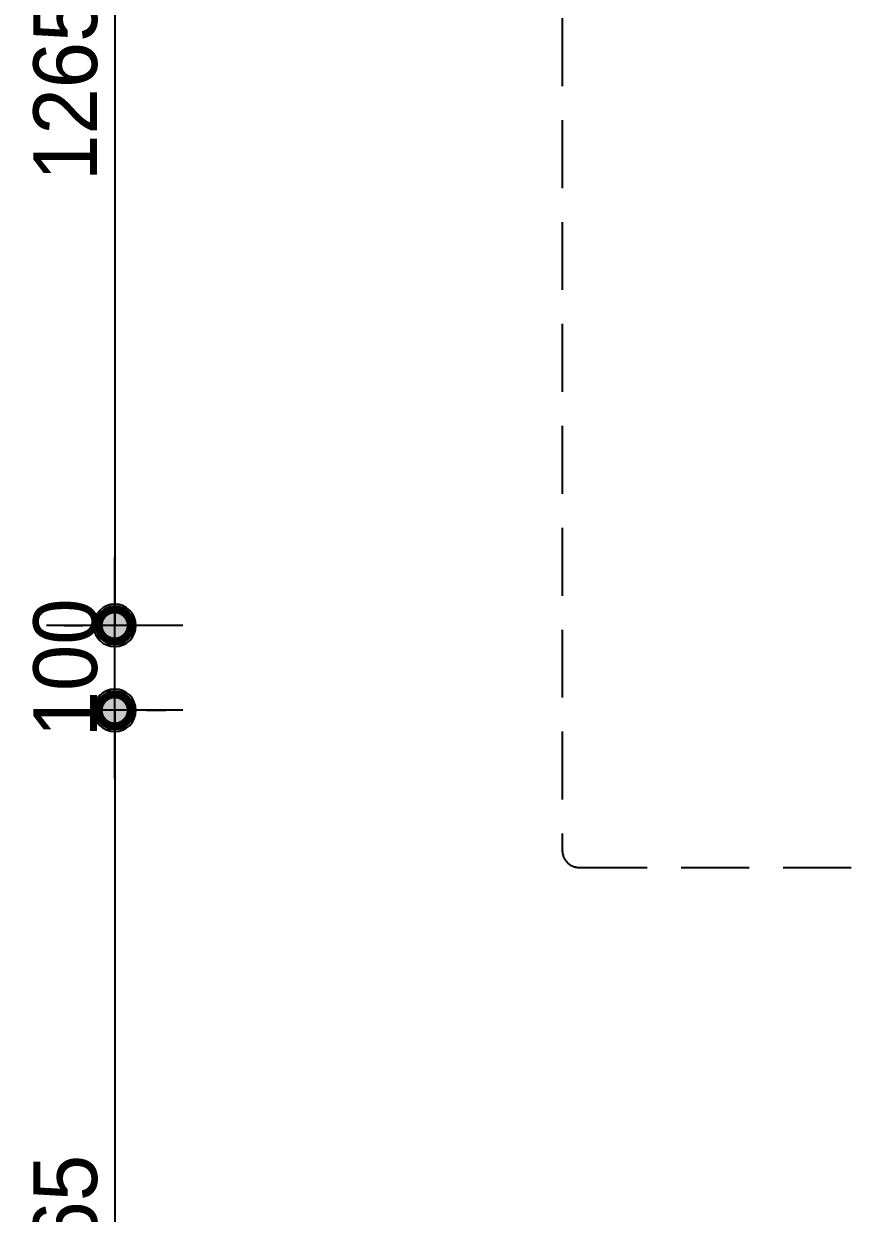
# Model space of a CAD drawing. Header units: inches. Extents: x -63256 to 33689, y -34490 to 100230.
# Drawn here: x -394 to 597, y 10336 to 11737 of the extents above; entities that cross this region are included whole.
import ezdxf

# ---------------------------------------------------------------- set-up
doc = ezdxf.new("R2010")
doc.units = ezdxf.units.IN
doc.header["$LTSCALE"] = 100
doc.header["$MEASUREMENT"] = 0
doc.linetypes.add('DH-HID2', pattern=[1.2, 0.8, -0.4])
for name, color, linetype in [('07-DIM WAL', 5, 'Continuous'), ('FU-FURM', 251, 'DH-HID2'), ('RC-LIGHT', 7, 'Continuous')]:
    doc.layers.add(name, color=color, linetype=linetype)
doc.styles.add('스타일1', font='')
doc.styles.get('스타일1').set_extended_font_data('HYwulM')
doc.dimstyles.new('30', dxfattribs={"dimscale": 30, "dimtxt": 2.5, "dimasz": 2.5, "dimexe": 1.25, "dimexo": 2, "dimtad": 1, "dimdec": 0, "dimtxsty": '스타일1', "dimblk": 'DOTSMALL', "dimcen": 2.5, "dimclrd": 1, "dimclre": 1, "dimclrt": 2, "dimadec": 0, "dimazin": 0, "dimtfac": 1, "dimtix": 1, "dimtmove": 0, "dimatfit": 3, "dimldrblk": 'DOTSMALL', "dimfxl": 1.25, "dimarcsym": 0})

# ---------------------------------------------------------------- blocks, each defined once
blk = doc.blocks.new('VUDASAUSEH')
at = {"layer": 'FU-FURM', "color": 8}
blk.add_lwpolyline([(-25540, -7676.4), (-24280, -7676.4, 0.414214), (-24260, -7656.4), (-24260, -5596.4, 0.414214), (-24280, -5576.4), (-25540, -5576.4, 0.414214), (-25560, -5596.4), (-25560, -7656.4, 0.414214)], format="xyb", close=True, dxfattribs=at)
blk = doc.blocks.new('1')
at = {"linetype": 'Continuous'}
h = blk.add_hatch(color=4, dxfattribs=at)
h.dxf.hatch_style = 1
edge = h.paths.add_edge_path()
edge.add_arc((11539653.5, -14273503.8), 37.5, 0, 360)
at = {"color": 1, "linetype": 'Continuous'}
for p, q in [((11539653.5, -14273637.1), (11539653.5, -14273370.5)), ((11539520.2, -14273503.8), (11539786.8, -14273503.8))]:
    blk.add_line(p, q, dxfattribs=at)
at = {"color": 4, "linetype": 'Continuous'}
for radius in [41.5, 37.5]:
    blk.add_circle((11539653.5, -14273503.8), radius, dxfattribs=at)
blk = doc.blocks.new('_DOTSMALL')
at = {"color": 0, "linetype": 'ByBlock', "const_width": 0.5}
blk.add_lwpolyline([(-0.0625, 0, 1), (0.0625, 0, 1)], format="xyb", close=True, dxfattribs=at)
blk = doc.blocks.new('*D196')
at = {"layer": '07-DIM WAL', "color": 1, "lineweight": -2, "transparency": 16777216}
for p, q in [((-286.8, 10853.6), (-286.8, 11103.6)), ((-226.8, 11028.6), (-249.3, 11028.6)), ((-346.8, 10928.6), (-324.3, 10928.6))]:
    blk.add_line(p, q, dxfattribs=at)
at = {"layer": 'Defpoints', "color": 0, "transparency": 16777216}
for p in [(-286.8, 11028.6), (-286.8, 11028.6), (-286.8, 10928.6)]:
    blk.add_point(p, dxfattribs=at)
at = {"layer": '07-DIM WAL', "color": 1, "lineweight": -2, "transparency": 16777216, "xscale": 75, "yscale": 75, "zscale": 75}
for p, rotation in [((-286.8, 11028.6), 270), ((-286.8, 10928.6), 90)]:
    blk.add_blockref('_DOTSMALL', p, dxfattribs=dict(at, rotation=rotation))
at = {"layer": '07-DIM WAL', "color": 2, "transparency": 16777216, "insert": (-344.6, 10978.6), "char_height": 75, "attachment_point": 5, "rotation": 90, "style": '스타일1'}
blk.add_mtext('100', dxfattribs=at)
blk = doc.blocks.new('*D201')
at = {"layer": '07-DIM WAL', "color": 1, "lineweight": -2, "transparency": 16777216}
for p, q in [((-346.8, 12293.6), (-324.3, 12293.6)), ((-286.8, 12293.6), (-286.8, 11028.6)), ((-346.8, 11028.6), (-324.3, 11028.6))]:
    blk.add_line(p, q, dxfattribs=at)
at = {"layer": 'Defpoints', "color": 0, "transparency": 16777216}
for p in [(-286.8, 12293.6), (-286.8, 11028.6), (-286.8, 11028.6)]:
    blk.add_point(p, dxfattribs=at)
at = {"layer": '07-DIM WAL', "color": 1, "lineweight": -2, "transparency": 16777216, "xscale": 75, "yscale": 75, "zscale": 75}
for p, rotation in [((-286.8, 12293.6), 90), ((-286.8, 11028.6), 270)]:
    blk.add_blockref('_DOTSMALL', p, dxfattribs=dict(at, rotation=rotation))
at = {"layer": '07-DIM WAL', "color": 2, "transparency": 16777216, "insert": (-344.6, 11661.1), "char_height": 75, "attachment_point": 5, "rotation": 90, "style": '스타일1'}
blk.add_mtext('1265', dxfattribs=at)
blk = doc.blocks.new('*D202')
at = {"layer": '07-DIM WAL', "color": 1, "lineweight": -2, "transparency": 16777216}
for p, q in [((-286.8, 10928.6), (-286.8, 9663.6)), ((-226.8, 10928.6), (-249.3, 10928.6)), ((-226.8, 9663.6), (-249.3, 9663.6))]:
    blk.add_line(p, q, dxfattribs=at)
at = {"layer": 'Defpoints', "color": 0, "transparency": 16777216}
for p in [(-286.8, 10928.6), (-286.8, 9663.6), (-286.8, 9663.6)]:
    blk.add_point(p, dxfattribs=at)
at = {"layer": '07-DIM WAL', "color": 1, "lineweight": -2, "transparency": 16777216, "xscale": 75, "yscale": 75, "zscale": 75}
for p, rotation in [((-286.8, 10928.6), 90), ((-286.8, 9663.6), 270)]:
    blk.add_blockref('_DOTSMALL', p, dxfattribs=dict(at, rotation=rotation))
at = {"layer": '07-DIM WAL', "color": 2, "transparency": 16777216, "insert": (-344.6, 10296.1), "char_height": 75, "attachment_point": 5, "rotation": 90, "style": '스타일1'}
blk.add_mtext('1265', dxfattribs=at)

msp = doc.modelspace()

# ---------------------------------------------------------------- block references
msp.add_blockref('VUDASAUSEH', (25800, 18420))
at = {"layer": 'RC-LIGHT', "xscale": -0.6024096385271789, "yscale": 0.6024096385271789, "zscale": 0.6024096385271789}
for p in [(6951311.7, 8609524.9), (6951311.7, 8609424.9)]:
    msp.add_blockref('1', p, dxfattribs=at)

# ---------------------------------------------------------------- dimensions: what is measured, and where the dimension line sits
at = {"layer": '07-DIM WAL'}
for base, p1, p2, picture, middle in [((-286.8, 11028.6), (-286.8, 12293.6), (-286.8, 11028.6), '*D201', (-344.6, 11661.1)), ((-286.8, 11028.6), (-286.8, 10928.6), (-286.8, 11028.6), '*D196', (-344.6, 10978.6)), ((-286.8, 9663.6), (-286.8, 10928.6), (-286.8, 9663.6), '*D202', (-344.6, 10296.1))]:
    dim = msp.add_linear_dim(base=base, p1=p1, p2=p2, angle=90, dimstyle='30', dxfattribs=at)
    dim.commit()
    dim.dimension.update_dxf_attribs({"geometry": picture, "text_midpoint": middle})

doc.saveas('drawing.dxf')
